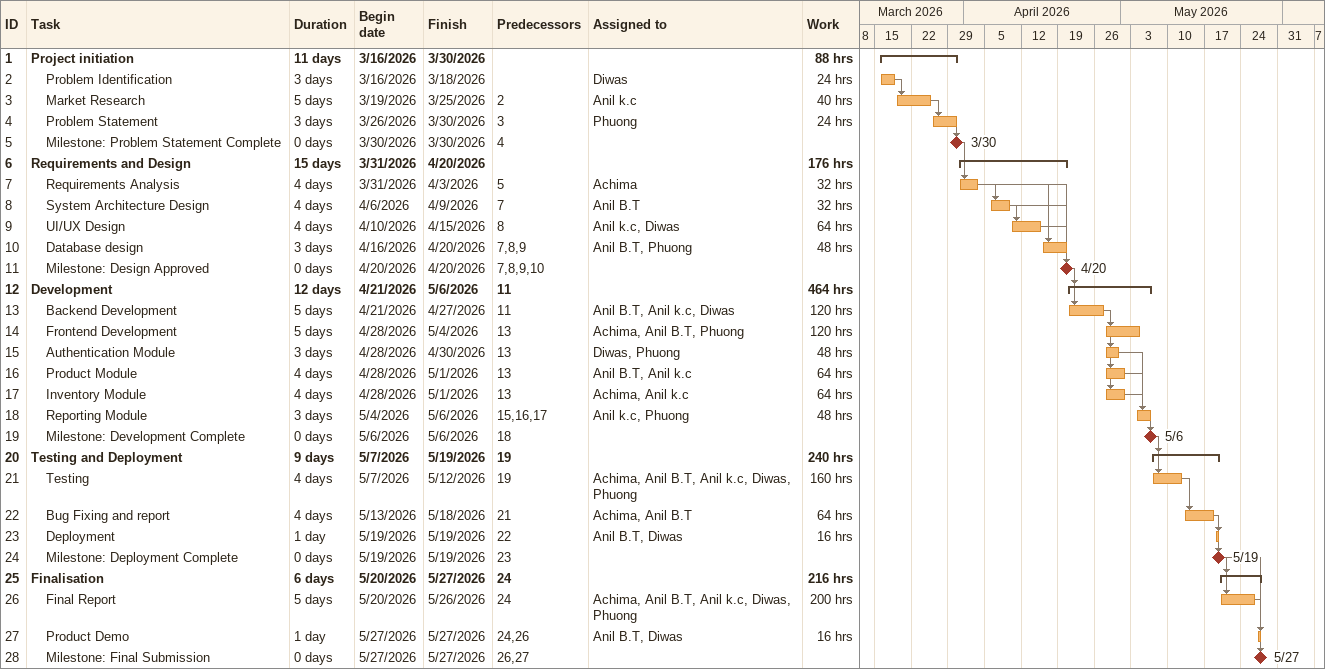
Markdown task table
| ID | Level | Task | Duration | Start | Finish | Predecessors | Resources | Work (h) |
|---|---|---|---|---|---|---|---|---|
| 1 | 1 | **Project initiation** | 11d | 2026-03-16 | 2026-03-30 |  |  | 88 |
| 2 | 2 | Problem Identification | 3d | 2026-03-16 | 2026-03-18 |  | Diwas | 24 |
| 3 | 2 | Market Research | 5d | 2026-03-19 | 2026-03-25 | 2 | Anil k.c | 40 |
| 4 | 2 | Problem Statement | 3d | 2026-03-26 | 2026-03-30 | 3 | Phuong | 24 |
| 5 | 2 | Milestone: Problem Statement Complete | 0d | 2026-03-30 | 2026-03-30 | 4 |  |  |
| 6 | 1 | **Requirements and Design** | 15d | 2026-03-31 | 2026-04-20 |  |  | 176 |
| 7 | 2 | Requirements Analysis | 4d | 2026-03-31 | 2026-04-03 | 5 | Achima | 32 |
| 8 | 2 | System Architecture Design | 4d | 2026-04-06 | 2026-04-09 | 7 | Anil B.T | 32 |
| 9 | 2 | UI/UX Design | 4d | 2026-04-10 | 2026-04-15 | 8 | Anil k.c, Diwas | 64 |
| 10 | 2 | Database design | 3d | 2026-04-16 | 2026-04-20 | 7, 8, 9 | Anil B.T, Phuong | 48 |
| 11 | 2 | Milestone: Design Approved | 0d | 2026-04-20 | 2026-04-20 | 7, 8, 9, 10 |  |  |
| 12 | 1 | **Development** | 12d | 2026-04-21 | 2026-05-06 | 11 |  | 464 |
| 13 | 2 | Backend Development | 5d | 2026-04-21 | 2026-04-27 | 11 | Anil B.T, Anil k.c, Diwas | 120 |
| 14 | 2 | Frontend Development | 5d | 2026-04-28 | 2026-05-04 | 13 | Achima, Anil B.T, Phuong | 120 |
| 15 | 2 | Authentication Module | 3d | 2026-04-28 | 2026-04-30 | 13 | Diwas, Phuong | 48 |
| 16 | 2 | Product Module | 4d | 2026-04-28 | 2026-05-01 | 13 | Anil B.T, Anil k.c | 64 |
| 17 | 2 | Inventory Module | 4d | 2026-04-28 | 2026-05-01 | 13 | Achima, Anil k.c | 64 |
| 18 | 2 | Reporting Module | 3d | 2026-05-04 | 2026-05-06 | 15, 16, 17 | Anil k.c, Phuong | 48 |
| 19 | 2 | Milestone: Development Complete | 0d | 2026-05-06 | 2026-05-06 | 18 |  |  |
| 20 | 1 | **Testing and Deployment** | 9d | 2026-05-07 | 2026-05-19 | 19 |  | 240 |
| 21 | 2 | Testing | 4d | 2026-05-07 | 2026-05-12 | 19 | Achima, Anil B.T, Anil k.c, Diwas, Phuong | 160 |
| 22 | 2 | Bug Fixing and report | 4d | 2026-05-13 | 2026-05-18 | 21 | Achima, Anil B.T | 64 |
| 23 | 2 | Deployment | 1d | 2026-05-19 | 2026-05-19 | 22 | Anil B.T, Diwas | 16 |
| 24 | 2 | Milestone: Deployment Complete | 0d | 2026-05-19 | 2026-05-19 | 23 |  |  |
| 25 | 1 | **Finalisation** | 6d | 2026-05-20 | 2026-05-27 | 24 |  | 216 |
| 26 | 2 | Final Report | 5d | 2026-05-20 | 2026-05-26 | 24 | Achima, Anil B.T, Anil k.c, Diwas, Phuong | 200 |
| 27 | 2 | Product Demo | 1d | 2026-05-27 | 2026-05-27 | 24, 26 | Anil B.T, Diwas | 16 |
| 28 | 2 | Milestone: Final Submission | 0d | 2026-05-27 | 2026-05-27 | 26, 27 |  |  |
